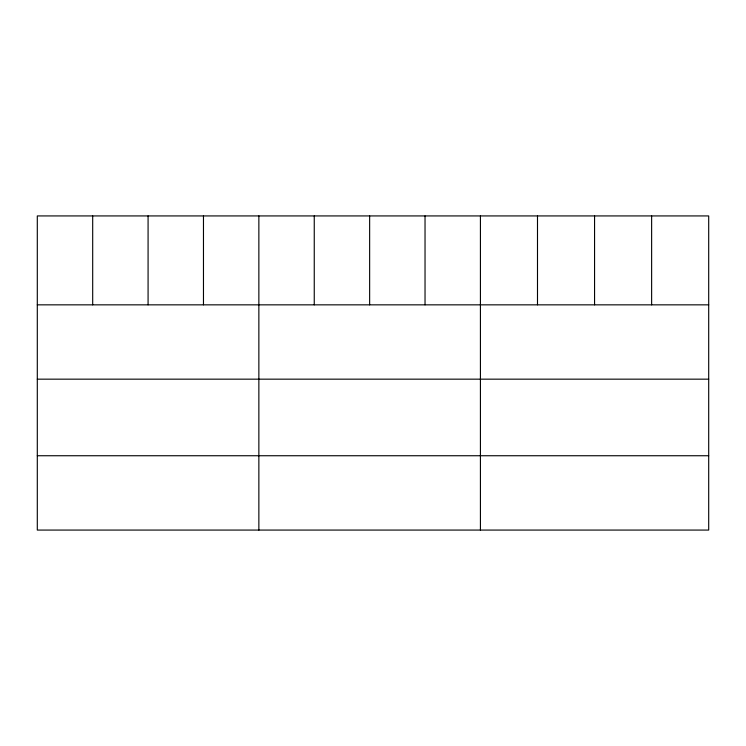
<?xml version="1.0" encoding="UTF-8"?>
<svg xmlns="http://www.w3.org/2000/svg" width="746" height="746" viewBox="0 0 746 746"><rect width="100%" height="100%" fill="white"/><g stroke="black" fill="none" stroke-linecap="round" stroke-linejoin="round"><path stroke-width="1.12" d="M708.7 304.844L708.7 530.07L37.3 530.07L37.3 215.93L708.7 215.93L708.7 304.844L37.3 304.844M37.3 379.164L708.7 379.164M37.3 455.741L708.7 455.741M651.631 215.93L651.631 304.844M594.562 215.93L594.562 304.844M537.493 215.93L537.493 304.844M480.424 215.93L480.424 530.07M425.034 215.93L425.034 304.844M369.643 215.93L369.643 304.844M314.252 215.93L314.252 304.844M258.862 215.93L258.862 530.07M203.471 215.93L203.471 304.844M148.081 215.93L148.081 304.844M92.691 215.93L92.691 304.844"/></g></svg>
